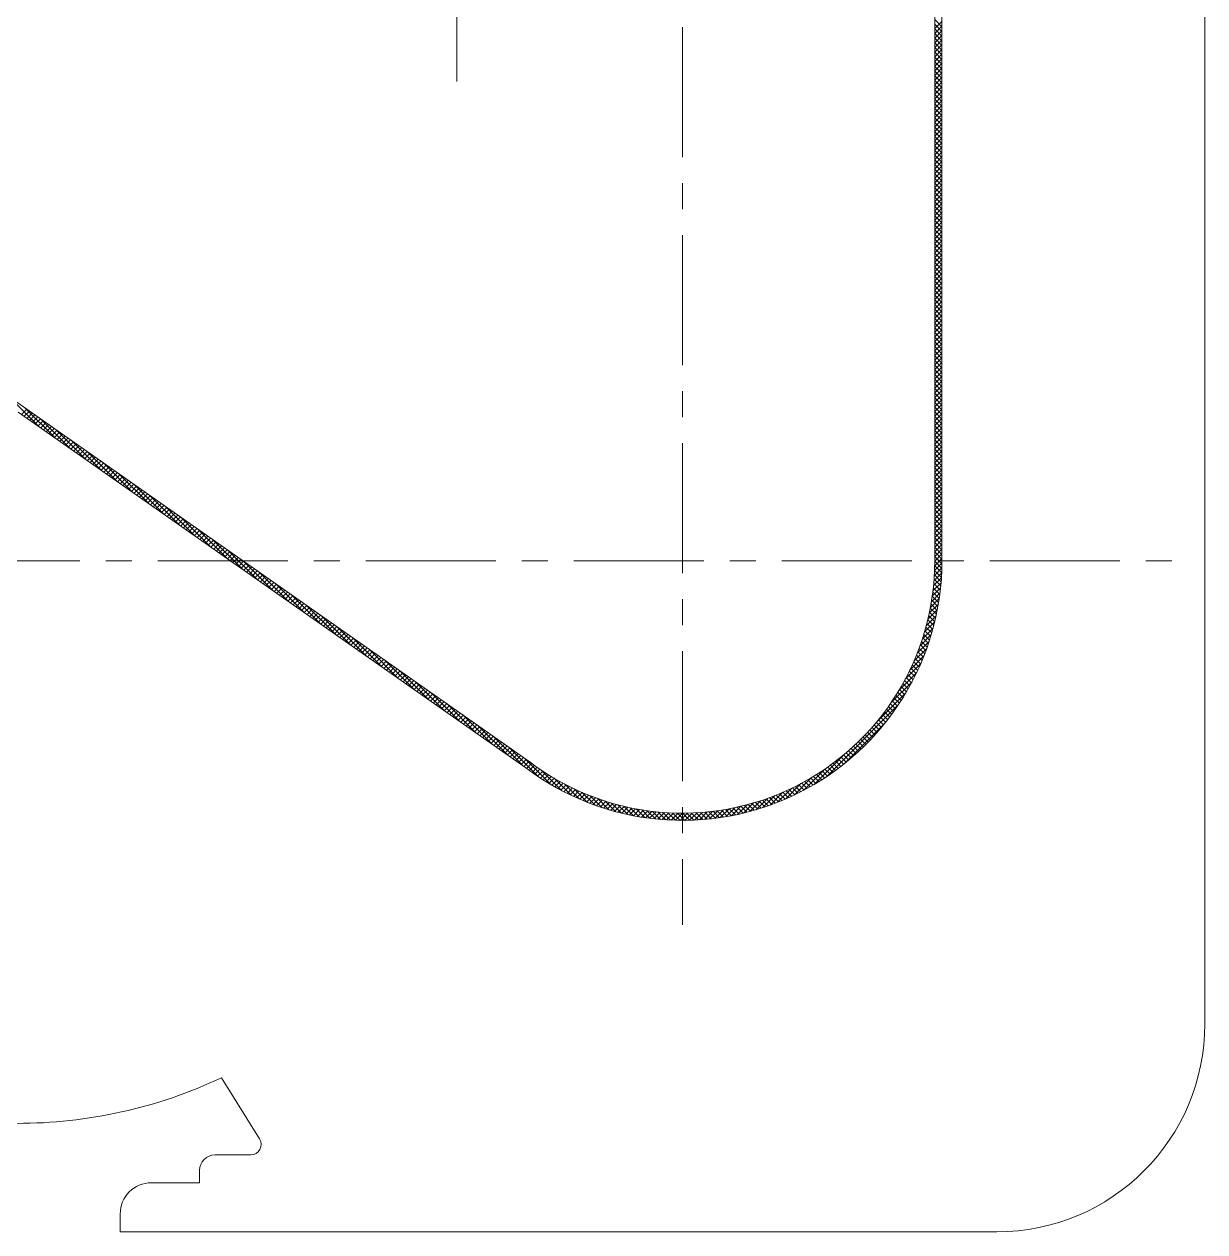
# Model space of a CAD drawing. Header units: millimetres. Extents: x -394 to 6212, y -2458 to 809.
# Drawn here: x 2913.56 to 2936.27, y -1893.18 to -1869.96 of the extents above; entities that cross this region are included whole.
import ezdxf

# ---------------------------------------------------------------- set-up
doc = ezdxf.new("R2010")
doc.units = ezdxf.units.MM
doc.linetypes.add('CENTERX2', pattern=[4, 2.5, -0.5, 0.5, -0.5])
for name, color, linetype, lineweight, true_color in [('1', 1, 'Continuous', 18, 0xff0000), ('2', 2, 'Continuous', 18, 0xffff00), ('3', 3, 'CENTERX2', 18, 0x00ff00)]:
    doc.layers.add(name, color=color, linetype=linetype, lineweight=lineweight, true_color=true_color)

msp = doc.modelspace()

# ---------------------------------------------------------------- linework, layer by layer
at = {"layer": '1'}
for p, q in [((2936.27104, -1823.93368), (2936.27104, -1889.18445)), ((2931.07696, -1832.83929), (2931.07696, -1880.27884)), ((2931.21535, -1832.83929), (2931.21535, -1880.27884)), ((2923.29311, -1884.15009), (2913.42236, -1877.2295)), ((2923.21164, -1884.26198), (2913.448, -1877.41899)), ((2918.09039, -1891.39704), (2917.35593, -1890.22296)), ((2917.23528, -1891.70311), (2917.92084, -1891.70311)), ((2916.93528, -1892.24126), (2916.93528, -1892.00311)), ((2916.00916, -1892.24126), (2916.93528, -1892.24126)), ((2915.40916, -1892.84126), (2915.40916, -1893.18445)), ((2932.27104, -1893.18445), (2915.40916, -1893.18445))]:
    msp.add_line(p, q, dxfattribs=at)
for centre, radius, start, end in [((2926.22236, -1880.27884), 4.99298, 232.886387, 0), ((2926.22236, -1880.27884), 4.85459, 232.886387, 0), ((2932.27104, -1889.18445), 4, 270, 0), ((2913.43678, -1881.88651), 9.21174, 269.910349, 295.179253), ((2917.92084, -1891.50311), 0.2, 270, 32.028677), ((2917.23528, -1892.00311), 0.3, 90, 180), ((2916.00916, -1892.84126), 0.6, 90, 180)]:
    msp.add_arc(centre, radius, start, end, dxfattribs=at)
at = {"layer": '2'}
for p, q in [((2931.21535, -1870.01118), (2931.07696, -1869.87279)), ((2931.07696, -1870.04626), (2931.21535, -1869.90787)), ((2931.21535, -1870.10098), (2931.07696, -1869.96259)), ((2931.07696, -1870.13606), (2931.21535, -1869.99767)), ((2931.21535, -1870.19078), (2931.07696, -1870.05239)), ((2931.07696, -1870.22587), (2931.21535, -1870.08748)), ((2931.21535, -1870.28059), (2931.07696, -1870.1422)), ((2931.07696, -1870.31567), (2931.21535, -1870.17728)), ((2931.21535, -1870.37039), (2931.07696, -1870.232)), ((2931.07696, -1870.40547), (2931.21535, -1870.26708)), ((2931.21535, -1870.46019), (2931.07696, -1870.3218)), ((2931.07696, -1870.49527), (2931.21535, -1870.35688)), ((2931.21535, -1870.54999), (2931.07696, -1870.4116)), ((2931.07696, -1870.58508), (2931.21535, -1870.44669)), ((2931.21535, -1870.6398), (2931.07696, -1870.50141)), ((2931.07696, -1870.67488), (2931.21535, -1870.53649)), ((2931.21535, -1870.7296), (2931.07696, -1870.59121)), ((2931.07696, -1870.76468), (2931.21535, -1870.62629)), ((2931.21535, -1870.8194), (2931.07696, -1870.68101)), ((2931.07696, -1870.85448), (2931.21535, -1870.71609)), ((2931.21535, -1870.9092), (2931.07696, -1870.77081)), ((2931.07696, -1870.94429), (2931.21535, -1870.8059)), ((2931.21535, -1870.99901), (2931.07696, -1870.86062)), ((2931.07696, -1871.03409), (2931.21535, -1870.8957)), ((2931.21535, -1871.08881), (2931.07696, -1870.95042)), ((2931.07696, -1871.12389), (2931.21535, -1870.9855)), ((2931.21535, -1871.17861), (2931.07696, -1871.04022)), ((2931.07696, -1871.21369), (2931.21535, -1871.0753)), ((2931.21535, -1871.26841), (2931.07696, -1871.13002)), ((2931.07696, -1871.3035), (2931.21535, -1871.16511)), ((2931.21535, -1871.35822), (2931.07696, -1871.21983)), ((2931.07696, -1871.3933), (2931.21535, -1871.25491)), ((2931.21535, -1871.44802), (2931.07696, -1871.30963)), ((2931.07696, -1871.4831), (2931.21535, -1871.34471)), ((2931.21535, -1871.53782), (2931.07696, -1871.39943)), ((2931.07696, -1871.5729), (2931.21535, -1871.43451)), ((2931.21535, -1871.62762), (2931.07696, -1871.48923)), ((2931.07696, -1871.66271), (2931.21535, -1871.52432)), ((2931.21535, -1871.71743), (2931.07696, -1871.57904)), ((2931.07696, -1871.75251), (2931.21535, -1871.61412)), ((2931.21535, -1871.80723), (2931.07696, -1871.66884)), ((2931.07696, -1871.84231), (2931.21535, -1871.70392)), ((2931.21535, -1871.89703), (2931.07696, -1871.75864)), ((2931.07696, -1871.93211), (2931.21535, -1871.79373)), ((2931.21535, -1871.98683), (2931.07696, -1871.84844)), ((2931.07696, -1872.02192), (2931.21535, -1871.88353)), ((2931.21535, -1872.07664), (2931.07696, -1871.93825)), ((2931.07696, -1872.11172), (2931.21535, -1871.97333)), ((2931.21535, -1872.16644), (2931.07696, -1872.02805)), ((2931.07696, -1872.20152), (2931.21535, -1872.06313)), ((2931.21535, -1872.25624), (2931.07696, -1872.11785)), ((2931.07696, -1872.29132), (2931.21535, -1872.15294)), ((2931.21535, -1872.34604), (2931.07696, -1872.20765)), ((2931.07696, -1872.38113), (2931.21535, -1872.24274)), ((2931.21535, -1872.43585), (2931.07696, -1872.29746)), ((2931.07696, -1872.47093), (2931.21535, -1872.33254)), ((2931.21535, -1872.52565), (2931.07696, -1872.38726)), ((2931.07696, -1872.56073), (2931.21535, -1872.42234)), ((2931.21535, -1872.61545), (2931.07696, -1872.47706)), ((2931.07696, -1872.65054), (2931.21535, -1872.51215)), ((2931.21535, -1872.70525), (2931.07696, -1872.56686)), ((2931.07696, -1872.74034), (2931.21535, -1872.60195)), ((2931.21535, -1872.79506), (2931.07696, -1872.65667)), ((2931.07696, -1872.83014), (2931.21535, -1872.69175)), ((2931.21535, -1872.88486), (2931.07696, -1872.74647)), ((2931.07696, -1872.91994), (2931.21535, -1872.78155)), ((2931.21535, -1872.97466), (2931.07696, -1872.83627)), ((2931.07696, -1873.00975), (2931.21535, -1872.87136)), ((2931.21535, -1873.06446), (2931.07696, -1872.92607)), ((2931.07696, -1873.09955), (2931.21535, -1872.96116)), ((2931.21535, -1873.15427), (2931.07696, -1873.01588)), ((2931.07696, -1873.18935), (2931.21535, -1873.05096)), ((2931.21535, -1873.24407), (2931.07696, -1873.10568)), ((2931.07696, -1873.27915), (2931.21535, -1873.14076)), ((2931.21535, -1873.33387), (2931.07696, -1873.19548)), ((2931.07696, -1873.36896), (2931.21535, -1873.23057)), ((2931.21535, -1873.42367), (2931.07696, -1873.28529)), ((2931.07696, -1873.45876), (2931.21535, -1873.32037)), ((2931.21535, -1873.51348), (2931.07696, -1873.37509)), ((2931.07696, -1873.54856), (2931.21535, -1873.41017)), ((2931.21535, -1873.60328), (2931.07696, -1873.46489)), ((2931.07696, -1873.63836), (2931.21535, -1873.49997)), ((2931.21535, -1873.69308), (2931.07696, -1873.55469)), ((2931.07696, -1873.72817), (2931.21535, -1873.58978)), ((2931.21535, -1873.78288), (2931.07696, -1873.6445)), ((2931.07696, -1873.81797), (2931.21535, -1873.67958)), ((2931.21535, -1873.87269), (2931.07696, -1873.7343)), ((2931.07696, -1873.90777), (2931.21535, -1873.76938)), ((2931.21535, -1873.96249), (2931.07696, -1873.8241)), ((2931.07696, -1873.99757), (2931.21535, -1873.85918)), ((2931.21535, -1874.05229), (2931.07696, -1873.9139)), ((2931.07696, -1874.08738), (2931.21535, -1873.94899)), ((2931.21535, -1874.1421), (2931.07696, -1874.00371)), ((2931.07696, -1874.17718), (2931.21535, -1874.03879)), ((2931.21535, -1874.2319), (2931.07696, -1874.09351)), ((2931.07696, -1874.26698), (2931.21535, -1874.12859)), ((2931.21535, -1874.3217), (2931.07696, -1874.18331)), ((2931.07696, -1874.35678), (2931.21535, -1874.21839)), ((2931.21535, -1874.4115), (2931.07696, -1874.27311)), ((2931.07696, -1874.44659), (2931.21535, -1874.3082)), ((2931.21535, -1874.50131), (2931.07696, -1874.36292)), ((2931.07696, -1874.53639), (2931.21535, -1874.398)), ((2931.21535, -1874.59111), (2931.07696, -1874.45272)), ((2931.07696, -1874.62619), (2931.21535, -1874.4878)), ((2931.21535, -1874.68091), (2931.07696, -1874.54252)), ((2931.07696, -1874.71599), (2931.21535, -1874.5776)), ((2931.21535, -1874.77071), (2931.07696, -1874.63232)), ((2931.07696, -1874.8058), (2931.21535, -1874.66741)), ((2931.21535, -1874.86052), (2931.07696, -1874.72213)), ((2931.07696, -1874.8956), (2931.21535, -1874.75721)), ((2931.21535, -1874.95032), (2931.07696, -1874.81193)), ((2931.07696, -1874.9854), (2931.21535, -1874.84701)), ((2931.21535, -1875.04012), (2931.07696, -1874.90173)), ((2931.07696, -1875.0752), (2931.21535, -1874.93681)), ((2931.21535, -1875.12992), (2931.07696, -1874.99153)), ((2931.07696, -1875.16501), (2931.21535, -1875.02662)), ((2931.21535, -1875.21973), (2931.07696, -1875.08134)), ((2931.07696, -1875.25481), (2931.21535, -1875.11642)), ((2931.21535, -1875.30953), (2931.07696, -1875.17114)), ((2931.07696, -1875.34461), (2931.21535, -1875.20622)), ((2931.21535, -1875.39933), (2931.07696, -1875.26094)), ((2931.07696, -1875.43441), (2931.21535, -1875.29603)), ((2931.21535, -1875.48913), (2931.07696, -1875.35074)), ((2931.07696, -1875.52422), (2931.21535, -1875.38583)), ((2931.21535, -1875.57894), (2931.07696, -1875.44055)), ((2931.07696, -1875.61402), (2931.21535, -1875.47563)), ((2931.21535, -1875.66874), (2931.07696, -1875.53035)), ((2931.07696, -1875.70382), (2931.21535, -1875.56543)), ((2931.21535, -1875.75854), (2931.07696, -1875.62015)), ((2931.07696, -1875.79362), (2931.21535, -1875.65524)), ((2931.21535, -1875.84834), (2931.07696, -1875.70995)), ((2931.07696, -1875.88343), (2931.21535, -1875.74504)), ((2931.21535, -1875.93815), (2931.07696, -1875.79976)), ((2931.07696, -1875.97323), (2931.21535, -1875.83484)), ((2931.21535, -1876.02795), (2931.07696, -1875.88956)), ((2931.07696, -1876.06303), (2931.21535, -1875.92464)), ((2931.21535, -1876.11775), (2931.07696, -1875.97936)), ((2931.07696, -1876.15284), (2931.21535, -1876.01445)), ((2931.21535, -1876.20755), (2931.07696, -1876.06916)), ((2931.07696, -1876.24264), (2931.21535, -1876.10425)), ((2931.21535, -1876.29736), (2931.07696, -1876.15897)), ((2931.07696, -1876.33244), (2931.21535, -1876.19405)), ((2931.21535, -1876.38716), (2931.07696, -1876.24877)), ((2931.07696, -1876.42224), (2931.21535, -1876.28385)), ((2931.21535, -1876.47696), (2931.07696, -1876.33857)), ((2931.07696, -1876.51205), (2931.21535, -1876.37366)), ((2931.21535, -1876.56676), (2931.07696, -1876.42837)), ((2931.07696, -1876.60185), (2931.21535, -1876.46346)), ((2931.21535, -1876.65657), (2931.07696, -1876.51818)), ((2931.07696, -1876.69165), (2931.21535, -1876.55326)), ((2931.21535, -1876.74637), (2931.07696, -1876.60798)), ((2931.07696, -1876.78145), (2931.21535, -1876.64306)), ((2931.21535, -1876.83617), (2931.07696, -1876.69778)), ((2931.07696, -1876.87126), (2931.21535, -1876.73287)), ((2931.21535, -1876.92597), (2931.07696, -1876.78759)), ((2931.07696, -1876.96106), (2931.21535, -1876.82267)), ((2931.21535, -1877.01578), (2931.07696, -1876.87739)), ((2931.07696, -1877.05086), (2931.21535, -1876.91247)), ((2931.21535, -1877.10558), (2931.07696, -1876.96719)), ((2931.07696, -1877.14066), (2931.21535, -1877.00227)), ((2913.84996, -1877.70071), (2913.264, -1877.11474)), ((2931.21535, -1877.19538), (2931.07696, -1877.05699)), ((2931.07696, -1877.23047), (2931.21535, -1877.09208)), ((2931.21535, -1877.28518), (2931.07696, -1877.1468)), ((2931.07696, -1877.32027), (2931.21535, -1877.18188)), ((2931.21535, -1877.37499), (2931.07696, -1877.2366)), ((2913.51182, -1877.46371), (2913.61118, -1877.36435)), ((2913.56462, -1877.50072), (2913.66397, -1877.40136)), ((2914.15017, -1877.91111), (2913.57693, -1877.33787)), ((2913.61741, -1877.53772), (2913.71677, -1877.43836)), ((2913.67021, -1877.57473), (2913.76957, -1877.47537)), ((2931.07696, -1877.41007), (2931.21535, -1877.27168)), ((2931.21535, -1877.46479), (2931.07696, -1877.3264)), ((2931.07696, -1877.49987), (2931.21535, -1877.36148)), ((2931.21535, -1877.55459), (2931.07696, -1877.4162)), ((2931.07696, -1877.58968), (2931.21535, -1877.45129)), ((2913.72301, -1877.61173), (2913.82237, -1877.51237)), ((2913.77581, -1877.64873), (2913.87517, -1877.54938)), ((2913.82861, -1877.68574), (2913.92796, -1877.58638)), ((2913.8814, -1877.72274), (2913.98076, -1877.62339)), ((2914.45038, -1878.12152), (2913.88543, -1877.55657)), ((2913.9342, -1877.75975), (2914.03356, -1877.66039)), ((2913.987, -1877.79675), (2914.08636, -1877.69739)), ((2914.0398, -1877.83376), (2914.13916, -1877.7344)), ((2931.21535, -1877.6444), (2931.07696, -1877.50601)), ((2931.07696, -1877.67948), (2931.21535, -1877.54109)), ((2931.21535, -1877.7342), (2931.07696, -1877.59581)), ((2931.07696, -1877.76928), (2931.21535, -1877.63089)), ((2931.21535, -1877.824), (2931.07696, -1877.68561)), ((2931.07696, -1877.85908), (2931.21535, -1877.72069)), ((2914.0926, -1877.87076), (2914.19196, -1877.7714)), ((2914.1454, -1877.90777), (2914.24475, -1877.80841)), ((2914.75059, -1878.33192), (2914.18564, -1877.76698)), ((2914.19819, -1877.94477), (2914.29755, -1877.84541)), ((2914.25099, -1877.98177), (2914.35035, -1877.88242)), ((2914.30379, -1878.01878), (2914.40315, -1877.91942)), ((2914.35659, -1878.05578), (2914.45595, -1877.95642)), ((2931.21535, -1877.9138), (2931.07696, -1877.77541)), ((2931.07696, -1877.94889), (2931.21535, -1877.8105)), ((2931.21535, -1878.00361), (2931.07696, -1877.86522)), ((2931.07696, -1878.03869), (2931.21535, -1877.9003)), ((2931.21535, -1878.09341), (2931.07696, -1877.95502)), ((2914.40939, -1878.09279), (2914.50874, -1877.99343)), ((2914.46218, -1878.12979), (2914.56154, -1878.03043)), ((2915.05079, -1878.54233), (2914.48585, -1877.97738)), ((2914.51498, -1878.1668), (2914.61434, -1878.06744)), ((2914.56778, -1878.2038), (2914.66714, -1878.10444)), ((2914.62058, -1878.2408), (2914.71994, -1878.14145)), ((2914.67338, -1878.27781), (2914.77273, -1878.17845)), ((2915.351, -1878.75273), (2914.78606, -1878.18779)), ((2931.07696, -1878.12849), (2931.21535, -1877.9901)), ((2931.21535, -1878.18321), (2931.07696, -1878.04482)), ((2931.07696, -1878.21829), (2931.21535, -1878.0799)), ((2931.21535, -1878.27301), (2931.07696, -1878.13462)), ((2931.07696, -1878.3081), (2931.21535, -1878.16971)), ((2914.72618, -1878.31481), (2914.82553, -1878.21546)), ((2914.77897, -1878.35182), (2914.87833, -1878.25246)), ((2914.83177, -1878.38882), (2914.93113, -1878.28946)), ((2914.88457, -1878.42583), (2914.98393, -1878.32647)), ((2914.93737, -1878.46283), (2915.03673, -1878.36347)), ((2914.99017, -1878.49984), (2915.08952, -1878.40048)), ((2915.65121, -1878.96314), (2915.08627, -1878.39819)), ((2931.21535, -1878.36282), (2931.07696, -1878.22443)), ((2931.07696, -1878.3979), (2931.21535, -1878.25951)), ((2931.21535, -1878.45262), (2931.07696, -1878.31423)), ((2931.07696, -1878.4877), (2931.21535, -1878.34931)), ((2931.21535, -1878.54242), (2931.07696, -1878.40403)), ((2915.04296, -1878.53684), (2915.14232, -1878.43748)), ((2915.09576, -1878.57384), (2915.19512, -1878.47449)), ((2915.14856, -1878.61085), (2915.24792, -1878.51149)), ((2915.20136, -1878.64785), (2915.30072, -1878.5485)), ((2915.25416, -1878.68486), (2915.35351, -1878.5855)), ((2915.30695, -1878.72186), (2915.40631, -1878.6225)), ((2915.35975, -1878.75887), (2915.45911, -1878.65951)), ((2915.95142, -1879.17354), (2915.38647, -1878.6086)), ((2931.07696, -1878.5775), (2931.21535, -1878.43911)), ((2931.21535, -1878.63222), (2931.07696, -1878.49383)), ((2931.07696, -1878.66731), (2931.21535, -1878.52892)), ((2931.21535, -1878.72203), (2931.07696, -1878.58364)), ((2931.07696, -1878.75711), (2931.21535, -1878.61872)), ((2915.41255, -1878.79587), (2915.51191, -1878.69651)), ((2915.46535, -1878.83288), (2915.56471, -1878.73352)), ((2915.51815, -1878.86988), (2915.61751, -1878.77052)), ((2915.57095, -1878.90688), (2915.6703, -1878.80753)), ((2915.62374, -1878.94389), (2915.7231, -1878.84453)), ((2915.67654, -1878.98089), (2915.7759, -1878.88154)), ((2916.25163, -1879.38395), (2915.68668, -1878.819)), ((2931.21535, -1878.81183), (2931.07696, -1878.67344)), ((2931.07696, -1878.84691), (2931.21535, -1878.70852)), ((2931.21535, -1878.90163), (2931.07696, -1878.76324)), ((2931.07696, -1878.93671), (2931.21535, -1878.79832)), ((2931.21535, -1878.99143), (2931.07696, -1878.85304)), ((2931.07696, -1879.02652), (2931.21535, -1878.88813)), ((2915.72934, -1879.0179), (2915.8287, -1878.91854)), ((2915.78214, -1879.0549), (2915.8815, -1878.95554)), ((2915.83494, -1879.09191), (2915.93429, -1878.99255)), ((2915.88773, -1879.12891), (2915.98709, -1879.02955)), ((2915.94053, -1879.16592), (2916.03989, -1879.06656)), ((2916.55183, -1879.59436), (2915.98689, -1879.02941)), ((2915.99333, -1879.20292), (2916.09269, -1879.10356)), ((2931.21535, -1879.08124), (2931.07696, -1878.94285)), ((2931.07696, -1879.11632), (2931.21535, -1878.97793)), ((2931.21535, -1879.17104), (2931.07696, -1879.03265)), ((2931.07696, -1879.20612), (2931.21535, -1879.06773)), ((2931.21535, -1879.26084), (2931.07696, -1879.12245)), ((2916.04613, -1879.23992), (2916.14549, -1879.14057)), ((2916.09893, -1879.27693), (2916.19829, -1879.17757)), ((2916.15173, -1879.31393), (2916.25108, -1879.21457)), ((2916.20452, -1879.35094), (2916.30388, -1879.25158)), ((2916.25732, -1879.38794), (2916.35668, -1879.28858)), ((2916.85204, -1879.80476), (2916.2871, -1879.23982)), ((2916.31012, -1879.42495), (2916.40948, -1879.32559)), ((2931.07696, -1879.29592), (2931.21535, -1879.15754)), ((2931.21535, -1879.35064), (2931.07696, -1879.21225)), ((2931.07696, -1879.38573), (2931.21535, -1879.24734)), ((2931.21535, -1879.44045), (2931.07696, -1879.30206)), ((2931.07696, -1879.47553), (2931.21535, -1879.33714)), ((2916.36292, -1879.46195), (2916.46228, -1879.36259)), ((2916.41572, -1879.49895), (2916.51507, -1879.3996)), ((2916.46851, -1879.53596), (2916.56787, -1879.4366)), ((2916.52131, -1879.57296), (2916.62067, -1879.47361)), ((2916.57411, -1879.60997), (2916.67347, -1879.51061)), ((2917.15225, -1880.01517), (2916.58731, -1879.45022)), ((2916.62691, -1879.64697), (2916.72627, -1879.54761)), ((2916.67971, -1879.68398), (2916.77906, -1879.58462)), ((2931.21535, -1879.53025), (2931.07696, -1879.39186)), ((2931.07696, -1879.56533), (2931.21535, -1879.42694)), ((2931.21535, -1879.62005), (2931.07696, -1879.48166)), ((2931.07696, -1879.65514), (2931.21535, -1879.51675)), ((2931.21535, -1879.70985), (2931.07696, -1879.57146)), ((2916.7325, -1879.72098), (2916.83186, -1879.62162)), ((2916.7853, -1879.75799), (2916.88466, -1879.65863)), ((2916.8381, -1879.79499), (2916.93746, -1879.69563)), ((2917.45246, -1880.22557), (2916.88751, -1879.66063)), ((2916.8909, -1879.83199), (2916.99026, -1879.73264)), ((2916.9437, -1879.869), (2917.04306, -1879.76964)), ((2916.9965, -1879.906), (2917.09585, -1879.80665)), ((2931.07696, -1879.74494), (2931.21535, -1879.60655)), ((2931.21535, -1879.79966), (2931.07696, -1879.66127)), ((2931.07696, -1879.83474), (2931.21535, -1879.69635)), ((2931.21535, -1879.88946), (2931.07696, -1879.75107)), ((2931.07696, -1879.92454), (2931.21535, -1879.78615)), ((2917.04929, -1879.94301), (2917.14865, -1879.84365)), ((2917.10209, -1879.98001), (2917.20145, -1879.88065)), ((2917.15489, -1880.01702), (2917.25425, -1879.91766)), ((2917.75267, -1880.43598), (2917.18772, -1879.87103)), ((2917.20769, -1880.05402), (2917.30705, -1879.95466)), ((2917.26049, -1880.09103), (2917.35984, -1879.99167)), ((2917.31328, -1880.12803), (2917.41264, -1880.02867)), ((2931.21535, -1879.97926), (2931.07696, -1879.84087)), ((2931.07696, -1880.01435), (2931.21535, -1879.87596)), ((2931.21535, -1880.06906), (2931.07696, -1879.93067)), ((2931.07696, -1880.10415), (2931.21535, -1879.96576)), ((2931.21535, -1880.15887), (2931.07696, -1880.02048)), ((2931.07696, -1880.19395), (2931.21535, -1880.05556)), ((2917.36608, -1880.16503), (2917.46544, -1880.06568)), ((2917.41888, -1880.20204), (2917.51824, -1880.10268)), ((2917.47168, -1880.23904), (2917.57104, -1880.13968)), ((2918.05288, -1880.64638), (2917.48793, -1880.08144)), ((2917.52448, -1880.27605), (2917.62384, -1880.17669)), ((2917.57728, -1880.31305), (2917.67663, -1880.21369)), ((2917.63007, -1880.35006), (2917.72943, -1880.2507)), ((2917.68287, -1880.38706), (2917.78223, -1880.2877)), ((2931.07602, -1880.3745), (2931.21535, -1880.23517)), ((2931.21535, -1880.24867), (2931.07696, -1880.11028)), ((2931.07696, -1880.28376), (2931.21535, -1880.14536)), ((2931.215, -1880.33812), (2931.07696, -1880.20008)), ((2917.73567, -1880.42406), (2917.83503, -1880.32471)), ((2918.35308, -1880.85679), (2917.78814, -1880.29184)), ((2917.78847, -1880.46107), (2917.88783, -1880.36171)), ((2917.84127, -1880.49807), (2917.94062, -1880.39872)), ((2917.89406, -1880.53508), (2917.99342, -1880.43572)), ((2917.94686, -1880.57208), (2918.04622, -1880.47272)), ((2917.99966, -1880.60909), (2918.09902, -1880.50973)), ((2918.65329, -1881.06719), (2918.08835, -1880.50225)), ((2931.06215, -1880.65777), (2931.21, -1880.50992)), ((2931.06873, -1880.56139), (2931.21345, -1880.41667)), ((2931.07331, -1880.46701), (2931.21513, -1880.32518)), ((2931.20516, -1880.59769), (2931.07335, -1880.46589)), ((2931.20987, -1880.5126), (2931.07593, -1880.37866)), ((2931.21318, -1880.4261), (2931.07695, -1880.28987)), ((2918.05246, -1880.64609), (2918.15182, -1880.54673)), ((2918.10526, -1880.6831), (2918.20461, -1880.58374)), ((2918.15806, -1880.7201), (2918.25741, -1880.62074)), ((2918.21085, -1880.7571), (2918.31021, -1880.65775)), ((2918.26365, -1880.79411), (2918.36301, -1880.69475)), ((2918.31645, -1880.83111), (2918.41581, -1880.73176)), ((2918.9535, -1881.2776), (2918.38855, -1880.71265)), ((2931.04239, -1880.85714), (2931.19737, -1880.70216)), ((2931.05342, -1880.7563), (2931.20468, -1880.60504)), ((2931.18314, -1880.84508), (2931.05697, -1880.71891)), ((2931.19173, -1880.76387), (2931.06381, -1880.63594)), ((2931.19909, -1880.68143), (2931.06929, -1880.55162)), ((2918.36925, -1880.86812), (2918.46861, -1880.76876)), ((2918.42205, -1880.90512), (2918.5214, -1880.80576)), ((2918.47484, -1880.94213), (2918.5742, -1880.84277)), ((2918.52764, -1880.97913), (2918.627, -1880.87977)), ((2918.58044, -1881.01614), (2918.6798, -1880.91678)), ((2918.63324, -1881.05314), (2918.7326, -1880.95378)), ((2919.25371, -1881.48801), (2918.68876, -1880.92306)), ((2931.01263, -1881.0665), (2931.17619, -1880.90294)), ((2931.02887, -1880.96046), (2931.18793, -1880.8014)), ((2931.15037, -1881.08172), (2931.0289, -1880.96025)), ((2931.16241, -1881.00396), (2931.03947, -1880.88101)), ((2931.17335, -1880.92509), (2931.04884, -1880.80058)), ((2918.68604, -1881.09014), (2918.78539, -1880.99079)), ((2918.73883, -1881.12715), (2918.83819, -1881.02779)), ((2918.79163, -1881.16415), (2918.89099, -1881.0648)), ((2918.84443, -1881.20116), (2918.94379, -1881.1018)), ((2918.89723, -1881.23816), (2918.99659, -1881.1388)), ((2918.95003, -1881.27517), (2919.04939, -1881.17581)), ((2919.55392, -1881.69841), (2918.98897, -1881.13347)), ((2919.00283, -1881.31217), (2919.10218, -1881.21281)), ((2930.97096, -1881.28778), (2931.14506, -1881.11368)), ((2931.10798, -1881.30873), (2930.99045, -1881.19121)), ((2930.99343, -1881.1755), (2931.16197, -1881.00696)), ((2931.12312, -1881.23407), (2931.00435, -1881.1153)), ((2931.13726, -1881.15841), (2931.01718, -1881.03833)), ((2919.05562, -1881.34918), (2919.15498, -1881.24982)), ((2919.10842, -1881.38618), (2919.20778, -1881.28682)), ((2919.16122, -1881.42318), (2919.26058, -1881.32383)), ((2919.21402, -1881.46019), (2919.31338, -1881.36083)), ((2919.26682, -1881.49719), (2919.36617, -1881.39783)), ((2919.85412, -1881.90882), (2919.28918, -1881.34387)), ((2919.31961, -1881.5342), (2919.41897, -1881.43484)), ((2930.91463, -1881.52371), (2931.1021, -1881.33625)), ((2931.05683, -1881.52699), (2930.94266, -1881.41282)), ((2930.94484, -1881.4037), (2931.1252, -1881.22334)), ((2931.0748, -1881.45516), (2930.95957, -1881.33993)), ((2931.09186, -1881.38242), (2930.97552, -1881.26607)), ((2919.37241, -1881.5712), (2919.47177, -1881.47184)), ((2919.42521, -1881.60821), (2919.52457, -1881.50885)), ((2919.47801, -1881.64521), (2919.57737, -1881.54585)), ((2919.53081, -1881.68221), (2919.63017, -1881.58286)), ((2919.58361, -1881.71922), (2919.68296, -1881.61986)), ((2920.15433, -1882.11922), (2919.58939, -1881.55428)), ((2919.6364, -1881.75622), (2919.73576, -1881.65687)), ((2930.83955, -1881.7784), (2931.04463, -1881.57332)), ((2930.87977, -1881.64837), (2931.07538, -1881.45276)), ((2930.99762, -1881.73719), (2930.88632, -1881.62589)), ((2931.01821, -1881.66798), (2930.90601, -1881.55578)), ((2931.03796, -1881.59792), (2930.92479, -1881.48476)), ((2919.6892, -1881.79323), (2919.78856, -1881.69387)), ((2919.742, -1881.83023), (2919.84136, -1881.73087)), ((2919.7948, -1881.86724), (2919.89416, -1881.76788)), ((2919.8476, -1881.90424), (2919.94695, -1881.80488)), ((2920.45454, -1882.32963), (2919.88959, -1881.76468)), ((2919.90039, -1881.94125), (2919.99975, -1881.84189)), ((2919.95319, -1881.97825), (2920.05255, -1881.87889)), ((2930.73895, -1882.0586), (2930.96864, -1881.82891)), ((2930.79303, -1881.91472), (2931.00928, -1881.69847)), ((2930.90714, -1882.00592), (2930.79904, -1881.89782)), ((2930.93094, -1881.93992), (2930.82211, -1881.83108)), ((2930.95397, -1881.87314), (2930.84435, -1881.76353)), ((2930.9762, -1881.80557), (2930.86577, -1881.69514)), ((2920.00599, -1882.01525), (2920.10535, -1881.9159)), ((2920.05879, -1882.05226), (2920.15815, -1881.9529)), ((2920.11159, -1882.08926), (2920.21094, -1881.98991)), ((2920.16438, -1882.12627), (2920.26374, -1882.02691)), ((2920.75475, -1882.54003), (2920.1898, -1881.97509)), ((2920.21718, -1882.16327), (2920.31654, -1882.06391)), ((2920.26998, -1882.20028), (2920.36934, -1882.10092)), ((2920.32278, -1882.23728), (2920.42214, -1882.13792)), ((2930.6001, -1882.37706), (2930.86763, -1882.10953)), ((2930.67552, -1882.21183), (2930.92183, -1881.96552)), ((2930.8312, -1882.19939), (2930.72512, -1882.09331)), ((2930.85725, -1882.13564), (2930.75053, -1882.02892)), ((2930.88257, -1882.07115), (2930.77518, -1881.96376)), ((2920.37558, -1882.27429), (2920.47494, -1882.17493)), ((2920.42838, -1882.31129), (2920.52773, -1882.21193)), ((2920.48117, -1882.34829), (2920.58053, -1882.24894)), ((2921.05496, -1882.75044), (2920.49001, -1882.18549)), ((2920.53397, -1882.3853), (2920.63333, -1882.28594)), ((2920.58677, -1882.4223), (2920.68613, -1882.32295)), ((2920.63957, -1882.45931), (2920.73893, -1882.35995)), ((2930.50837, -1882.55859), (2930.80434, -1882.26262)), ((2930.71989, -1882.44729), (2930.61605, -1882.34345)), ((2930.74876, -1882.38636), (2930.6444, -1882.282)), ((2930.77694, -1882.32474), (2930.67204, -1882.21983)), ((2930.80443, -1882.26242), (2930.69895, -1882.15694)), ((2920.69237, -1882.49631), (2920.79172, -1882.39695)), ((2920.74516, -1882.53332), (2920.84452, -1882.43396)), ((2921.35516, -1882.96084), (2920.79022, -1882.3959)), ((2920.79796, -1882.57032), (2920.89732, -1882.47096)), ((2920.85076, -1882.60733), (2920.95012, -1882.50797)), ((2920.90356, -1882.64433), (2921.00292, -1882.54497)), ((2920.95636, -1882.68133), (2921.05572, -1882.58198)), ((2921.65537, -1883.17125), (2921.09043, -1882.6063)), ((2930.23424, -1883.01233), (2930.63906, -1882.6075)), ((2930.39242, -1882.76434), (2930.72948, -1882.42728)), ((2930.5977, -1882.68431), (2930.49568, -1882.58229)), ((2930.62924, -1882.62604), (2930.5268, -1882.5236)), ((2930.66012, -1882.56712), (2930.55724, -1882.46424)), ((2930.69034, -1882.50754), (2930.58699, -1882.40419)), ((2921.00916, -1882.71834), (2921.10851, -1882.61898)), ((2921.06195, -1882.75534), (2921.16131, -1882.65598)), ((2921.11475, -1882.79235), (2921.21411, -1882.69299)), ((2921.16755, -1882.82935), (2921.26691, -1882.72999)), ((2921.22035, -1882.86636), (2921.31971, -1882.767)), ((2921.27315, -1882.90336), (2921.3725, -1882.804)), ((2921.32594, -1882.94036), (2921.4253, -1882.84101)), ((2921.95558, -1883.38165), (2921.39063, -1882.81671)), ((2929.96194, -1883.37443), (2930.52599, -1882.81037)), ((2930.46519, -1882.91101), (2930.36461, -1882.81042)), ((2930.49926, -1882.85528), (2930.39835, -1882.75437)), ((2930.53271, -1882.79892), (2930.43145, -1882.69766)), ((2930.56553, -1882.74194), (2930.46389, -1882.6403)), ((2921.37874, -1882.97737), (2921.4781, -1882.87801)), ((2921.43154, -1883.01437), (2921.5309, -1882.91502)), ((2921.48434, -1883.05138), (2921.5837, -1882.95202)), ((2921.53714, -1883.08838), (2921.63649, -1882.98902)), ((2921.58993, -1883.12539), (2921.68929, -1883.02603)), ((2921.64273, -1883.16239), (2921.74209, -1883.06303)), ((2922.25579, -1883.59206), (2921.69084, -1883.02711)), ((2928.99481, -1884.43136), (2930.37489, -1883.05128)), ((2930.32277, -1883.1278), (2930.22329, -1883.02832)), ((2930.35928, -1883.07451), (2930.25956, -1882.97479)), ((2930.3952, -1883.02062), (2930.29521, -1882.92063)), ((2930.4305, -1882.96612), (2930.33022, -1882.86584)), ((2921.69553, -1883.1994), (2921.79489, -1883.10004)), ((2921.74833, -1883.2364), (2921.84769, -1883.13704)), ((2921.80113, -1883.2734), (2921.90049, -1883.17405)), ((2921.85393, -1883.31041), (2921.95328, -1883.21105)), ((2921.90672, -1883.34741), (2922.00608, -1883.24806)), ((2921.95952, -1883.38442), (2922.05888, -1883.28506)), ((2922.556, -1883.80247), (2921.99105, -1883.23752)), ((2930.13128, -1883.38532), (2930.03277, -1883.28681)), ((2930.17076, -1883.335), (2930.07209, -1883.23633)), ((2930.20965, -1883.28408), (2930.1108, -1883.18524)), ((2930.24795, -1883.23258), (2930.14891, -1883.13354)), ((2930.28566, -1883.18049), (2930.18641, -1883.08124)), ((2922.01232, -1883.42142), (2922.11168, -1883.32206)), ((2922.06512, -1883.45843), (2922.16448, -1883.35907)), ((2922.11792, -1883.49543), (2922.21727, -1883.39607)), ((2922.17071, -1883.53244), (2922.27007, -1883.43308)), ((2922.22351, -1883.56944), (2922.32287, -1883.47008)), ((2922.27631, -1883.60644), (2922.37567, -1883.50709)), ((2922.8562, -1884.01287), (2922.29126, -1883.44793)), ((2929.32577, -1884.19021), (2930.13373, -1883.38224)), ((2929.92522, -1883.62828), (2929.82724, -1883.53029)), ((2929.96759, -1883.58084), (2929.86953, -1883.48278)), ((2930.00938, -1883.53283), (2929.91123, -1883.43468)), ((2930.05059, -1883.48424), (2929.95234, -1883.38599)), ((2930.09123, -1883.43507), (2929.99285, -1883.3367)), ((2922.32911, -1883.64345), (2922.42847, -1883.54409)), ((2922.38191, -1883.68045), (2922.48127, -1883.58109)), ((2922.43471, -1883.71746), (2922.53406, -1883.6181)), ((2922.49744, -1883.74452), (2922.58686, -1883.6551)), ((2922.5403, -1883.79147), (2922.63966, -1883.69211)), ((2923.13974, -1884.2066), (2922.59147, -1883.65833)), ((2922.5931, -1883.82847), (2922.69246, -1883.72911)), ((2922.6459, -1883.86548), (2922.74526, -1883.76612)), ((2929.70482, -1883.85689), (2929.60695, -1883.75902)), ((2929.75004, -1883.81231), (2929.65219, -1883.71445)), ((2929.79469, -1883.76716), (2929.69683, -1883.66929)), ((2929.83878, -1883.72144), (2929.74089, -1883.62355)), ((2929.88229, -1883.67514), (2929.78436, -1883.57722)), ((2922.6987, -1883.90248), (2922.79805, -1883.80312)), ((2922.75149, -1883.93948), (2922.85085, -1883.84013)), ((2922.80429, -1883.97649), (2922.90365, -1883.87713)), ((2922.85709, -1884.01349), (2922.95645, -1883.91413)), ((2923.46301, -1884.44008), (2922.89167, -1883.86874)), ((2922.90989, -1884.0505), (2923.00925, -1883.95114)), ((2922.96269, -1884.0875), (2923.06204, -1883.98814)), ((2929.47012, -1884.0712), (2929.37196, -1883.97304)), ((2929.51821, -1884.02948), (2929.42014, -1883.93142)), ((2929.56572, -1883.98719), (2929.46773, -1883.8892)), ((2929.61266, -1883.94433), (2929.51472, -1883.8464)), ((2929.65902, -1883.90089), (2929.56113, -1883.803)), ((2923.01549, -1884.12451), (2923.11484, -1884.02515)), ((2923.06828, -1884.16151), (2923.16764, -1884.06215)), ((2923.12108, -1884.19851), (2923.22044, -1884.09916)), ((2923.17521, -1884.23419), (2923.27391, -1884.13549)), ((2923.70143, -1884.58869), (2923.19188, -1884.07914)), ((2923.22623, -1884.27297), (2923.32511, -1884.17409)), ((2923.27784, -1884.31117), (2923.37691, -1884.21209)), ((2928.7539, -1884.58247), (2929.31795, -1884.01842)), ((2929.16942, -1884.30932), (2929.07036, -1884.21025)), ((2929.221, -1884.27109), (2929.12213, -1884.17222)), ((2929.27199, -1884.23228), (2929.1733, -1884.13359)), ((2929.32239, -1884.19288), (2929.22386, -1884.09435)), ((2929.37221, -1884.1529), (2929.27382, -1884.05451)), ((2929.42146, -1884.11234), (2929.32319, -1884.01407)), ((2923.33004, -1884.34877), (2923.42932, -1884.24948)), ((2923.38283, -1884.38578), (2923.48235, -1884.28626)), ((2923.43622, -1884.42219), (2923.53599, -1884.32242)), ((2923.49022, -1884.45799), (2923.59026, -1884.35795)), ((2923.90294, -1884.7004), (2923.50252, -1884.29998)), ((2923.54483, -1884.49319), (2923.64516, -1884.39286)), ((2923.60005, -1884.52777), (2923.70069, -1884.42713)), ((2923.65589, -1884.56173), (2923.75687, -1884.46076)), ((2924.08227, -1884.78993), (2923.74766, -1884.45531)), ((2928.37081, -1884.78595), (2928.70787, -1884.4489)), ((2928.55103, -1884.69554), (2928.95585, -1884.29072)), ((2928.79157, -1884.56009), (2928.69062, -1884.45913)), ((2928.84738, -1884.52609), (2928.74676, -1884.42547)), ((2928.90257, -1884.49148), (2928.80226, -1884.39117)), ((2928.95715, -1884.45626), (2928.85713, -1884.35623)), ((2929.01112, -1884.42042), (2928.91136, -1884.32067)), ((2929.06449, -1884.38399), (2928.96498, -1884.28448)), ((2929.11725, -1884.34695), (2929.01798, -1884.24767)), ((2923.71236, -1884.59506), (2923.81369, -1884.49374)), ((2923.76946, -1884.62777), (2923.87116, -1884.52607)), ((2923.8272, -1884.65983), (2923.9293, -1884.55773)), ((2923.88558, -1884.69125), (2923.9881, -1884.58873)), ((2923.94462, -1884.72201), (2924.04758, -1884.61905)), ((2924.2463, -1884.86415), (2923.95194, -1884.56979)), ((2924.00432, -1884.75211), (2924.10775, -1884.64868)), ((2924.06469, -1884.78155), (2924.16862, -1884.67762)), ((2924.39889, -1884.92694), (2924.13254, -1884.66059)), ((2928.05305, -1884.9241), (2928.32058, -1884.65658)), ((2928.20614, -1884.86082), (2928.50212, -1884.56484)), ((2928.38299, -1884.78013), (2928.27909, -1884.67622)), ((2928.44333, -1884.75066), (2928.33992, -1884.64725)), ((2928.503, -1884.72053), (2928.40006, -1884.61759)), ((2928.56201, -1884.68973), (2928.45951, -1884.58723)), ((2928.62036, -1884.65828), (2928.51828, -1884.5562)), ((2928.67807, -1884.62619), (2928.57639, -1884.5245)), ((2928.73514, -1884.59345), (2928.63383, -1884.49214)), ((2924.12575, -1884.8103), (2924.2302, -1884.70584)), ((2924.18749, -1884.83836), (2924.29249, -1884.73335)), ((2924.24993, -1884.86571), (2924.35552, -1884.76013)), ((2924.5425, -1884.98075), (2924.2971, -1884.73535)), ((2924.31309, -1884.89236), (2924.41928, -1884.78617)), ((2924.37697, -1884.91828), (2924.48381, -1884.81145)), ((2924.44159, -1884.94347), (2924.5491, -1884.83595)), ((2924.67879, -1885.02724), (2924.44982, -1884.79826)), ((2924.50696, -1884.9679), (2924.61518, -1884.85968)), ((2924.57309, -1884.99157), (2924.68206, -1884.8826)), ((2924.80895, -1885.06759), (2924.5933, -1884.85194)), ((2924.64001, -1885.01445), (2924.74977, -1884.9047)), ((2924.70772, -1885.03654), (2924.81831, -1884.92596)), ((2924.93387, -1885.1027), (2924.72929, -1884.89813)), ((2927.51684, -1885.1011), (2927.72192, -1884.89603)), ((2927.74033, -1885.03549), (2927.62978, -1884.92494)), ((2927.642, -1885.06575), (2927.85824, -1884.84951)), ((2927.808, -1885.01336), (2927.69828, -1884.90364)), ((2927.87488, -1884.99043), (2927.76595, -1884.8815)), ((2927.77243, -1885.02512), (2928.00213, -1884.79542)), ((2927.94098, -1884.96673), (2927.83279, -1884.85854)), ((2928.00631, -1884.94225), (2927.89883, -1884.83478)), ((2927.90905, -1884.97831), (2928.15535, -1884.732)), ((2928.07089, -1884.91703), (2927.96409, -1884.81023)), ((2928.13474, -1884.89108), (2928.02857, -1884.78491)), ((2928.19786, -1884.8644), (2928.0923, -1884.75884)), ((2928.26027, -1884.837), (2928.15529, -1884.73203)), ((2928.32198, -1884.80891), (2928.21755, -1884.70448)), ((2924.77625, -1885.05782), (2924.8877, -1884.94636)), ((2924.84561, -1885.07826), (2924.95798, -1884.96589)), ((2925.05422, -1885.13325), (2924.85903, -1884.93807)), ((2924.91582, -1885.09785), (2925.02916, -1884.98451)), ((2925.17055, -1885.15978), (2924.98345, -1884.97269)), ((2924.98691, -1885.11656), (2925.10126, -1885.00221)), ((2925.0589, -1885.13438), (2925.17432, -1885.01896)), ((2925.28329, -1885.18272), (2925.10325, -1885.00268)), ((2925.13181, -1885.15127), (2925.24836, -1885.03472)), ((2925.20567, -1885.16722), (2925.32341, -1885.04948)), ((2925.3928, -1885.20243), (2925.21898, -1885.02861)), ((2925.2805, -1885.18218), (2925.3995, -1885.06319)), ((2925.49938, -1885.2192), (2925.33109, -1885.05092)), ((2925.35634, -1885.19615), (2925.47667, -1885.07582)), ((2925.43322, -1885.20907), (2925.55495, -1885.08734)), ((2925.60327, -1885.23329), (2925.43995, -1885.06997)), ((2925.51118, -1885.22092), (2925.6344, -1885.0977)), ((2925.7047, -1885.24492), (2925.54584, -1885.08607)), ((2925.59025, -1885.23165), (2925.71504, -1885.10685)), ((2925.80383, -1885.25425), (2925.64904, -1885.09946)), ((2925.67047, -1885.24123), (2925.79694, -1885.11476)), ((2925.90085, -1885.26146), (2925.74976, -1885.11038)), ((2925.75189, -1885.24961), (2925.88014, -1885.12136)), ((2925.83456, -1885.25674), (2925.96471, -1885.12659)), ((2925.99587, -1885.26669), (2925.84818, -1885.11899)), ((2925.91853, -1885.26257), (2926.05071, -1885.1304)), ((2926.08903, -1885.27004), (2925.94446, -1885.12547)), ((2926.00387, -1885.26704), (2926.1382, -1885.13271)), ((2926.18044, -1885.27165), (2926.03875, -1885.12996)), ((2926.09062, -1885.27009), (2926.22728, -1885.13343)), ((2926.27019, -1885.2716), (2926.13117, -1885.13258)), ((2926.17888, -1885.27164), (2926.31802, -1885.13249)), ((2926.35837, -1885.26997), (2926.22183, -1885.13344)), ((2926.26871, -1885.27161), (2926.41053, -1885.12979)), ((2926.44506, -1885.26686), (2926.31083, -1885.13263)), ((2926.3602, -1885.26992), (2926.50491, -1885.12521)), ((2926.53032, -1885.26232), (2926.39825, -1885.13025)), ((2926.45345, -1885.26647), (2926.6013, -1885.11862)), ((2926.61423, -1885.25642), (2926.48417, -1885.12637)), ((2926.54857, -1885.26116), (2926.69983, -1885.1099)), ((2926.69684, -1885.24923), (2926.56867, -1885.12107)), ((2926.64568, -1885.25385), (2926.80066, -1885.09887)), ((2926.7782, -1885.24079), (2926.65181, -1885.1144)), ((2926.85836, -1885.23115), (2926.73365, -1885.10644)), ((2926.74493, -1885.2444), (2926.90398, -1885.08534)), ((2926.93738, -1885.22036), (2926.81423, -1885.09722)), ((2926.84647, -1885.23267), (2927.01002, -1885.06911)), ((2927.01528, -1885.20846), (2926.89362, -1885.0868)), ((2926.95049, -1885.21845), (2927.11903, -1885.04991)), ((2927.09211, -1885.19549), (2926.97185, -1885.07523)), ((2927.1679, -1885.18148), (2927.04897, -1885.06254)), ((2927.0572, -1885.20154), (2927.2313, -1885.02743)), ((2927.24269, -1885.16646), (2927.12501, -1885.04878)), ((2927.16686, -1885.18168), (2927.34722, -1885.00132)), ((2927.3165, -1885.15047), (2927.2, -1885.03398)), ((2927.38936, -1885.13353), (2927.27399, -1885.01816)), ((2927.27977, -1885.15857), (2927.46723, -1884.97111)), ((2927.4613, -1885.11567), (2927.347, -1885.00137)), ((2927.39628, -1885.13186), (2927.59189, -1884.93625)), ((2927.53235, -1885.09691), (2927.41906, -1884.98363)), ((2927.60252, -1885.07728), (2927.4902, -1884.96496)), ((2927.67184, -1885.0568), (2927.56043, -1884.94539))]:
    msp.add_line(p, q, dxfattribs=at)
at = {"layer": '3'}
for p, q in [((2921.88236, -1871.06364), (2921.88236, -1841.58908)), ((2926.22236, -1870.01884), (2926.22236, -1887.27928)), ((2892.13599, -1880.27884), (2936.00345, -1880.27884))]:
    msp.add_line(p, q, dxfattribs=at)

doc.saveas('drawing.dxf')
